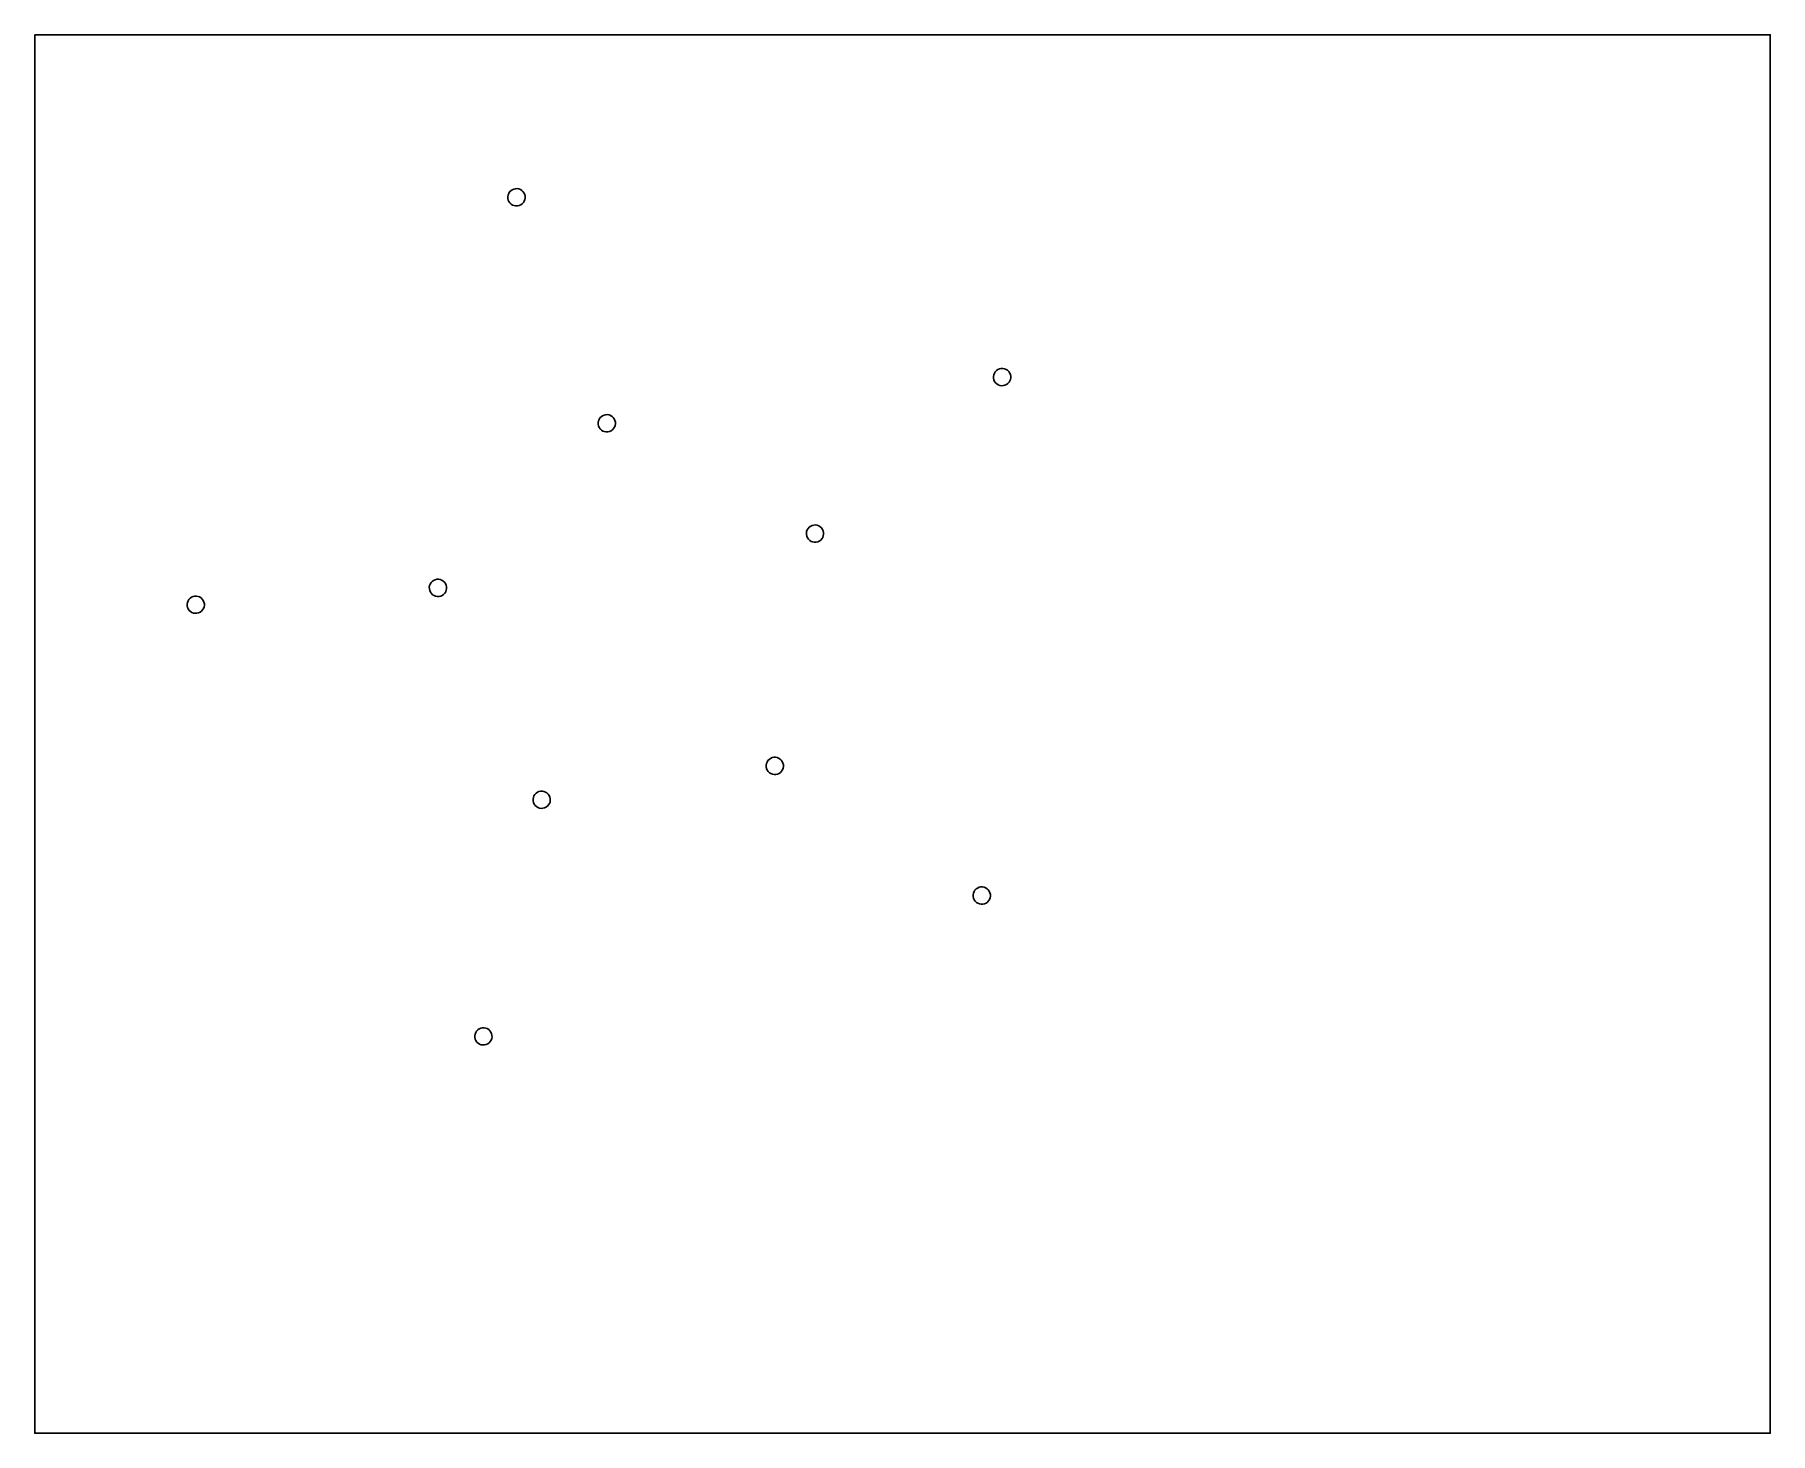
# Model space of a CAD drawing. Extents: x 5 to 278, y 127 to 347.
import ezdxf

# ---------------------------------------------------------------- set-up
doc = ezdxf.new("R2010")
doc.units = 0
doc.layers.add('LAYER_1', color=7, linetype='CONTINUOUS')

msp = doc.modelspace()

# ---------------------------------------------------------------- linework, layer by layer
at = {"layer": 'LAYER_1', "color": 7}
msp.add_lwpolyline([(5.154357, 347.273802), (278.117023, 347.273802), (278.117023, 127.273793), (5.154357, 127.273793), (5.154357, 347.273802)], close=True, dxfattribs=at)
for points in [[(80.248662, 322.883138), (79.935362, 322.704405), (79.705898, 322.408532), (79.61075, 322.060609)], [(81.28135, 323.013682), (80.933429, 323.108834), (80.561959, 323.061877), (80.248662, 322.883138)], [(82.103876, 322.375757), (81.925143, 322.68906), (81.629271, 322.918529), (81.28135, 323.013682)], [(81.596494, 320.52058), (82.24889, 320.892763), (82.476052, 321.723349), (82.103876, 322.375757)], [(79.61075, 322.060609), (79.515601, 321.712687), (79.562564, 321.341215), (79.741306, 321.027917)], [(79.741306, 321.027917), (80.113513, 320.375528), (80.944104, 320.148387), (81.596494, 320.52058)], [(157.666145, 294.730841), (157.318224, 294.825994), (156.946754, 294.779036), (156.633458, 294.600298)], [(155.995545, 293.777769), (155.900397, 293.429846), (155.947359, 293.058374), (156.126101, 292.745076)], [(156.633458, 294.600298), (156.320157, 294.421565), (156.090693, 294.125691), (155.995545, 293.777769)], [(156.126101, 292.745076), (156.498308, 292.092687), (157.328899, 291.865546), (157.981289, 292.237739)], [(158.488671, 294.092916), (158.309938, 294.406219), (158.014066, 294.635688), (157.666145, 294.730841)], [(157.981289, 292.237739), (158.633685, 292.609922), (158.860847, 293.440509), (158.488671, 294.092916)], [(94.448788, 287.335012), (94.135488, 287.156278), (93.906023, 286.860405), (93.810875, 286.512482)], [(95.481476, 287.465555), (95.133554, 287.560707), (94.762085, 287.51375), (94.448788, 287.335012)], [(96.304001, 286.82763), (96.125269, 287.140933), (95.829397, 287.370402), (95.481476, 287.465555)], [(95.796619, 284.972453), (96.449016, 285.344636), (96.676177, 286.175222), (96.304001, 286.82763)], [(93.810875, 286.512482), (93.715727, 286.16456), (93.76269, 285.793088), (93.941432, 285.47979)], [(93.941432, 285.47979), (94.313638, 284.827401), (95.144229, 284.60026), (95.796619, 284.972453)], [(127.197731, 269.974704), (126.545344, 269.602491), (126.318203, 268.771903), (126.690391, 268.119514)], [(126.690391, 268.119514), (127.062585, 267.467141), (127.893155, 267.239995), (128.545556, 267.61216)], [(128.230428, 270.105261), (127.882504, 270.200408), (127.511031, 270.153445), (127.197731, 269.974704)], [(129.052961, 269.467353), (128.874226, 269.780652), (128.578351, 270.010114), (128.230428, 270.105261)], [(128.545556, 267.61216), (129.197968, 267.984351), (129.42514, 268.814947), (129.052961, 269.467353)], [(67.259923, 260.616083), (67.164768, 260.268167), (67.211722, 259.896704), (67.390453, 259.583412)], [(67.897843, 261.4386), (67.584544, 261.259867), (67.355077, 260.963998), (67.259923, 260.616083)], [(67.390453, 259.583412), (67.56918, 259.270108), (67.865051, 259.04064), (68.212975, 258.945489)], [(69.753023, 260.931252), (69.380836, 261.583638), (68.550248, 261.810785), (67.897843, 261.4386)], [(69.245678, 259.076041), (69.558975, 259.254782), (69.788437, 259.550658), (69.883583, 259.898578)], [(69.883583, 259.898578), (69.978729, 260.246498), (69.931765, 260.617963), (69.753023, 260.931252)], [(29.170709, 257.970802), (29.075561, 257.622879), (29.122523, 257.251407), (29.301265, 256.938109)], [(29.808622, 258.793331), (29.495322, 258.614598), (29.265857, 258.318724), (29.170709, 257.970802)], [(29.301265, 256.938109), (29.673472, 256.28572), (30.504063, 256.058579), (31.156453, 256.430772)], [(30.841309, 258.923874), (30.493388, 259.019027), (30.121918, 258.972069), (29.808622, 258.793331)], [(31.663835, 258.285949), (31.485102, 258.599252), (31.18923, 258.828721), (30.841309, 258.923874)], [(31.156453, 256.430772), (31.808849, 256.802955), (32.036011, 257.633542), (31.663835, 258.285949)], [(68.212975, 258.945489), (68.560899, 258.850338), (68.932375, 258.897299), (69.245678, 259.076041)], [(120.8721, 233.441156), (120.219697, 233.068952), (119.992537, 232.238363), (120.364721, 231.585974)], [(122.727288, 232.933814), (122.355102, 233.586199), (121.524511, 233.813342), (120.8721, 233.441156)], [(122.857837, 231.901144), (122.952986, 232.249063), (122.906026, 232.620525), (122.727288, 232.933814)], [(120.364721, 231.585974), (120.543448, 231.272679), (120.839314, 231.043217), (121.187233, 230.948068)], [(121.187233, 230.948068), (121.535152, 230.852918), (121.906623, 230.899875), (122.219926, 231.078609)], [(122.219926, 231.078609), (122.533225, 231.257351), (122.762688, 231.553226), (122.857837, 231.901144)], [(83.575535, 227.290941), (83.480383, 226.94302), (83.527341, 226.571552), (83.706081, 226.258259)], [(84.21346, 228.113469), (83.900156, 227.934735), (83.670687, 227.638861), (83.575535, 227.290941)], [(85.246143, 228.244006), (84.898227, 228.339156), (84.52676, 228.292201), (84.21346, 228.113469)], [(86.068651, 227.606099), (85.889924, 227.919393), (85.594059, 228.148855), (85.246143, 228.244006)], [(85.561283, 225.750925), (86.213679, 226.123125), (86.440834, 226.95371), (86.068651, 227.606099)], [(83.706081, 226.258259), (83.884814, 225.944968), (84.180684, 225.715512), (84.528602, 225.620368)], [(84.528602, 225.620368), (84.87652, 225.525224), (85.247987, 225.572187), (85.561283, 225.750925)], [(153.425946, 213.047998), (153.112645, 212.869265), (152.883181, 212.573392), (152.788033, 212.225469)], [(154.458633, 213.178541), (154.110712, 213.273694), (153.739242, 213.226736), (153.425946, 213.047998)], [(155.281159, 212.540616), (155.102426, 212.853919), (154.806554, 213.083388), (154.458633, 213.178541)], [(152.788033, 212.225469), (152.692885, 211.877546), (152.739847, 211.506075), (152.918589, 211.192777)], [(152.918589, 211.192777), (153.290796, 210.540387), (154.121387, 210.313246), (154.773777, 210.68544)], [(154.773777, 210.68544), (155.426173, 211.057623), (155.653335, 211.888209), (155.281159, 212.540616)], [(76.080745, 191.02466), (75.732824, 191.119813), (75.361354, 191.072855), (75.048057, 190.894117)], [(74.410145, 190.071588), (74.314996, 189.723665), (74.361959, 189.352193), (74.540701, 189.038895)], [(75.048057, 190.894117), (74.734757, 190.715384), (74.505293, 190.41951), (74.410145, 190.071588)], [(74.540701, 189.038895), (74.912908, 188.386506), (75.743499, 188.159365), (76.395888, 188.531558)], [(76.90327, 190.386735), (76.724538, 190.700038), (76.428666, 190.929507), (76.080745, 191.02466)], [(76.395888, 188.531558), (77.048285, 188.903741), (77.275446, 189.734328), (76.90327, 190.386735)]]:
    msp.add_open_spline(points, degree=3, dxfattribs=at)

doc.saveas('drawing.dxf')
